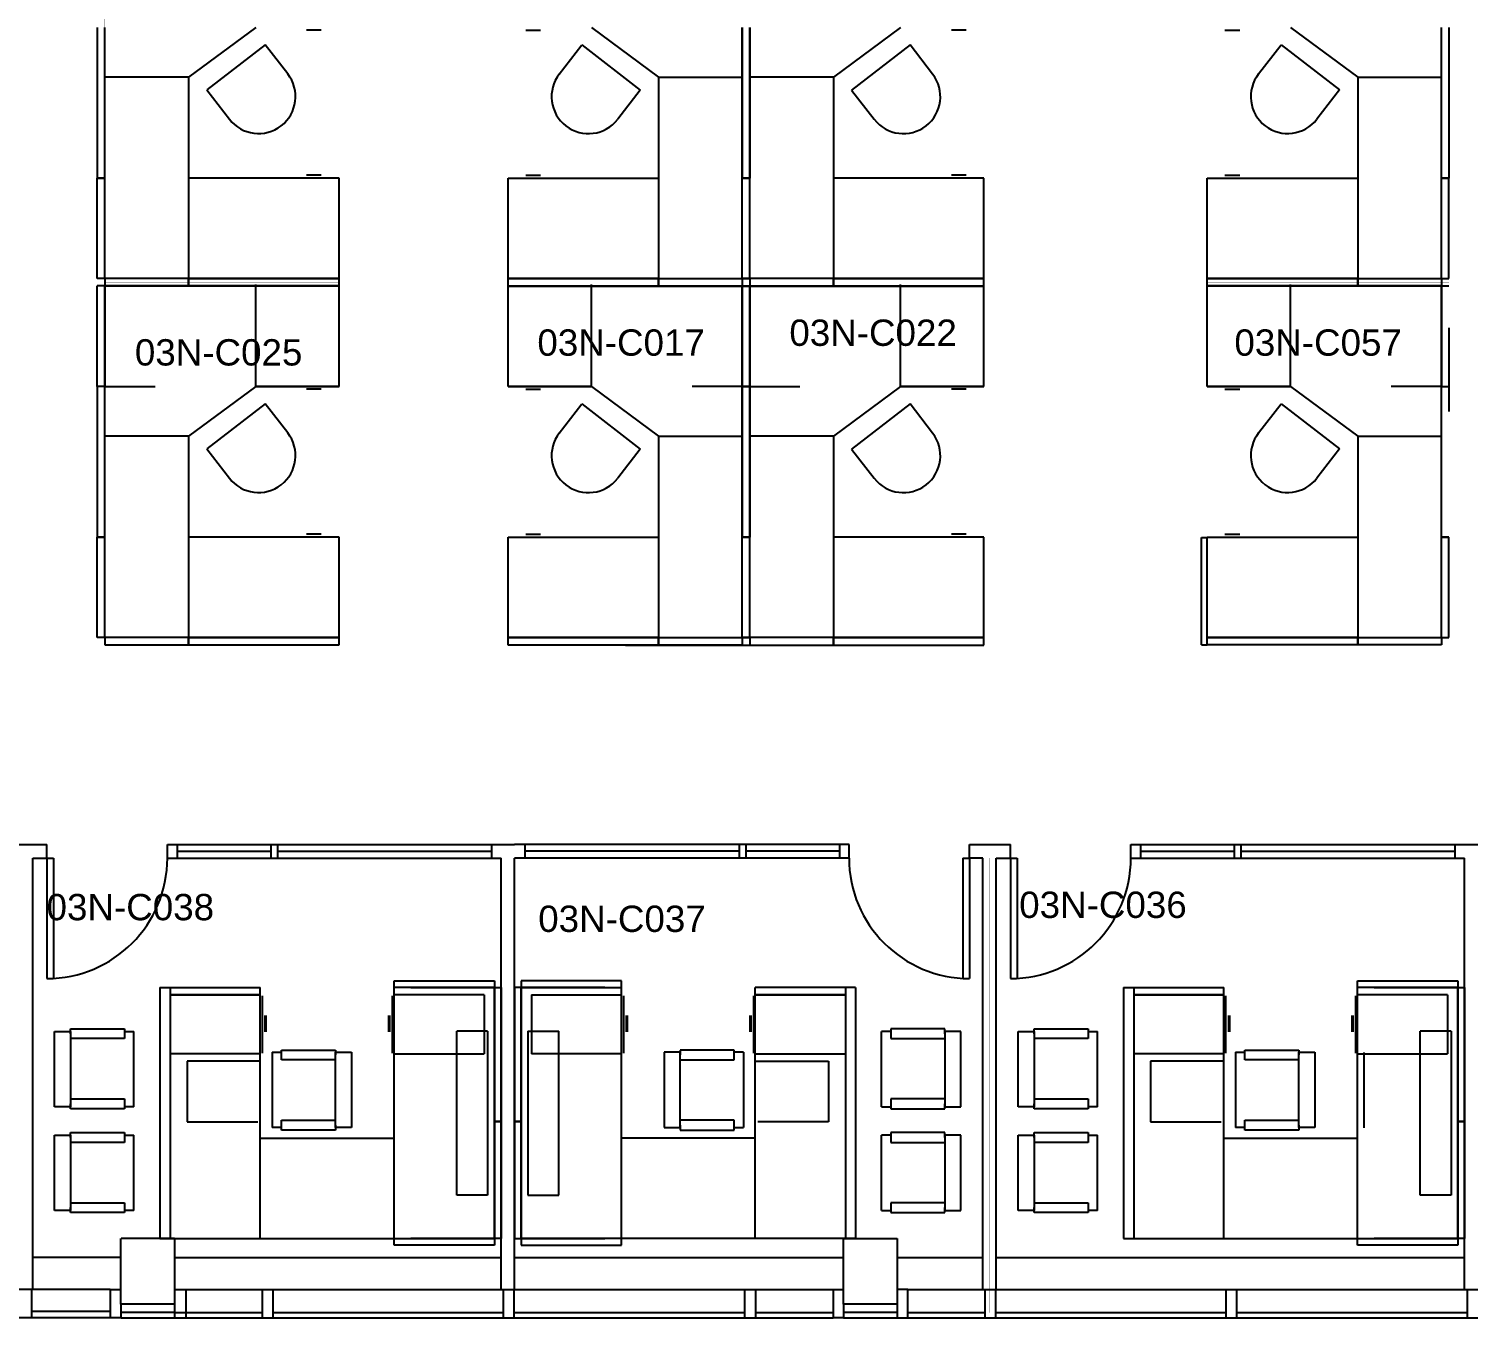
# Model space of a CAD drawing. Extents: x 0 to 6337, y 3987 to 5634.
# Drawn here: x 1423.1 to 1853.3, y 4015.9 to 4401.1 of the extents above; entities that cross this region are included whole.
import ezdxf

# ---------------------------------------------------------------- set-up
doc = ezdxf.new("R2010")
doc.units = 0
doc.header["$MEASUREMENT"] = 0
for name, color, linetype in [('01A_BASE_PLAN', 7, 'CONTINUOUS'), ('01B_PANELS', 7, 'CONTINUOUS'), ('04A_FURNITURE', 7, 'CONTINUOUS'), ('NA-FLOOR', 7, 'CONTINUOUS'), ('REGION', 7, 'CONTINUOUS'), ('REGION_NUM', 7, 'CONTINUOUS')]:
    doc.layers.add(name, color=color, linetype=linetype)
doc.styles.add('ARIAL', font='ARIAL', dxfattribs={"height": 0.2})

msp = doc.modelspace()

# ---------------------------------------------------------------- linework, layer by layer
at = {"layer": '01A_BASE_PLAN', "color": 250, "linetype": 'Continuous'}
for p, q in [((1416.23, 4157.4), (1428.48, 4157.4)), ((1416.23, 4157.4), (1428.48, 4157.4)), ((1428.48, 4153.4), (1428.48, 4157.4)), ((1428.48, 4153.4), (1428.48, 4157.4)), ((1464.48, 4157.4), (1561.36, 4157.4)), ((1464.48, 4153.4), (1464.48, 4157.4)), ((1464.48, 4157.4), (1561.36, 4157.4)), ((1464.48, 4153.4), (1464.48, 4157.4)), ((1467.36, 4157.43), (1467.36, 4153.43)), ((1467.36, 4157.43), (1467.36, 4153.43)), ((1495.36, 4157.43), (1495.36, 4153.43)), ((1495.36, 4157.43), (1495.36, 4153.43)), ((1497.36, 4157.43), (1497.36, 4153.43)), ((1497.36, 4157.43), (1497.36, 4153.43)), ((1561.36, 4157.43), (1561.36, 4153.43)), ((1561.36, 4157.43), (1561.36, 4153.43)), ((1561.36, 4157.4), (1568.23, 4157.4)), ((1561.36, 4157.4), (1568.23, 4157.4)), ((1571.36, 4157.4), (1568.23, 4157.4)), ((1571.36, 4157.4), (1568.23, 4157.4)), ((1571.36, 4157.43), (1571.36, 4153.43)), ((1571.36, 4157.43), (1571.36, 4153.43)), ((1668.23, 4157.4), (1571.36, 4157.4)), ((1668.23, 4157.4), (1571.36, 4157.4)), ((1635.36, 4157.43), (1635.36, 4153.43)), ((1635.36, 4157.43), (1635.36, 4153.43)), ((1637.36, 4157.43), (1637.36, 4153.43)), ((1637.36, 4157.43), (1637.36, 4153.43)), ((1665.36, 4157.43), (1665.36, 4153.43)), ((1665.36, 4157.43), (1665.36, 4153.43)), ((1668.23, 4153.4), (1668.23, 4157.4)), ((1668.23, 4153.4), (1668.23, 4157.4)), ((1704.23, 4153.4), (1704.23, 4157.4)), ((1704.23, 4157.4), (1716.48, 4157.4)), ((1704.23, 4153.4), (1704.23, 4157.4)), ((1704.23, 4157.4), (1716.48, 4157.4)), ((1716.48, 4153.4), (1716.48, 4157.4)), ((1716.48, 4153.4), (1716.48, 4157.4)), ((1752.48, 4157.4), (1849.36, 4157.4)), ((1752.48, 4153.4), (1752.48, 4157.4)), ((1752.48, 4157.4), (1849.36, 4157.4)), ((1752.48, 4153.4), (1752.48, 4157.4)), ((1755.36, 4157.43), (1755.36, 4153.43)), ((1755.36, 4157.43), (1755.36, 4153.43)), ((1783.36, 4157.43), (1783.36, 4153.43)), ((1783.36, 4157.43), (1783.36, 4153.43)), ((1785.36, 4157.43), (1785.36, 4153.43)), ((1785.36, 4157.43), (1785.36, 4153.43)), ((1849.36, 4157.43), (1849.36, 4153.43)), ((1849.36, 4157.43), (1849.36, 4153.43)), ((1849.36, 4157.43), (1849.36, 4153.43)), ((1849.36, 4157.4), (1856.23, 4157.4)), ((1849.36, 4157.4), (1856.23, 4157.4)), ((1424.23, 4024.47), (1424.23, 4153.4)), ((1424.23, 4153.4), (1428.48, 4153.4)), ((1424.23, 4024.47), (1424.23, 4153.4)), ((1424.23, 4153.4), (1428.48, 4153.4)), ((1428.48, 4153.4), (1428.48, 4117.4)), ((1428.48, 4153.4), (1430.48, 4153.4)), ((1430.48, 4153.4), (1430.48, 4117.4)), ((1464.48, 4153.4), (1561.36, 4153.4)), ((1464.48, 4153.4), (1561.36, 4153.4)), ((1467.36, 4155.43), (1495.36, 4155.43)), ((1467.36, 4155.43), (1495.36, 4155.43)), ((1497.36, 4155.43), (1561.36, 4155.43)), ((1497.36, 4155.43), (1561.36, 4155.43)), ((1561.36, 4153.4), (1564.23, 4153.4)), ((1561.36, 4153.4), (1564.23, 4153.4)), ((1564.23, 4024.47), (1564.23, 4153.4)), ((1564.23, 4024.47), (1564.23, 4153.4)), ((1568.23, 4024.47), (1568.23, 4153.4)), ((1571.36, 4153.4), (1568.23, 4153.4)), ((1568.23, 4024.47), (1568.23, 4153.4)), ((1571.36, 4153.4), (1568.23, 4153.4)), ((1635.36, 4155.43), (1571.36, 4155.43)), ((1635.36, 4155.43), (1571.36, 4155.43)), ((1668.23, 4153.4), (1571.36, 4153.4)), ((1668.23, 4153.4), (1571.36, 4153.4)), ((1665.36, 4155.43), (1637.36, 4155.43)), ((1665.36, 4155.43), (1637.36, 4155.43)), ((1702.23, 4153.4), (1702.23, 4117.4)), ((1702.23, 4153.4), (1704.23, 4153.4)), ((1708.23, 4153.4), (1704.23, 4153.4)), ((1708.23, 4153.4), (1704.23, 4153.4)), ((1704.23, 4153.4), (1704.23, 4117.4)), ((1708.23, 4024.47), (1708.23, 4153.4)), ((1708.23, 4024.47), (1708.23, 4153.4)), ((1712.23, 4024.47), (1712.23, 4153.4)), ((1712.23, 4153.4), (1716.48, 4153.4)), ((1712.23, 4024.47), (1712.23, 4153.4)), ((1712.23, 4153.4), (1716.48, 4153.4)), ((1716.48, 4153.4), (1716.48, 4117.4)), ((1716.48, 4153.4), (1718.48, 4153.4)), ((1718.48, 4153.4), (1718.48, 4117.4)), ((1752.48, 4153.4), (1849.36, 4153.4)), ((1752.48, 4153.4), (1849.36, 4153.4)), ((1755.36, 4155.43), (1783.36, 4155.43)), ((1755.36, 4155.43), (1783.36, 4155.43)), ((1785.36, 4155.43), (1849.36, 4155.43)), ((1785.36, 4155.43), (1849.36, 4155.43)), ((1849.36, 4153.4), (1852.23, 4153.4)), ((1849.36, 4153.4), (1852.23, 4153.4)), ((1852.23, 4024.47), (1852.23, 4153.4)), ((1852.23, 4024.47), (1852.23, 4153.4)), ((1450.56, 4020.1), (1450.56, 4039.69)), ((1450.56, 4020.1), (1450.56, 4039.69)), ((1466.59, 4039.69), (1450.63, 4039.69)), ((1466.59, 4039.69), (1466.59, 4020.1)), ((1466.65, 4039.69), (1466.65, 4015.98)), ((1666.63, 4020.1), (1666.63, 4039.69)), ((1666.63, 4039.69), (1682.59, 4039.69)), ((1674.61, 4039.69), (1682.59, 4039.69)), ((1682.59, 4039.69), (1682.59, 4020.08)), ((1450.56, 4034.08), (1424.23, 4034.08)), ((1466.52, 4034.07), (1564.23, 4034.07)), ((1568.23, 4034.07), (1666.5, 4034.07)), ((1682.59, 4034.07), (1708.23, 4034.07)), ((1712.23, 4034.07), (1852.23, 4034.07)), ((1447.39, 4024.47), (1394.56, 4024.47)), ((1423.87, 4024.38), (1423.87, 4016.05)), ((1447.39, 4024.47), (1450.52, 4024.47)), ((1447.39, 4024.47), (1450.52, 4024.47)), ((1447.41, 4024.38), (1447.41, 4016.05)), ((1447.41, 4024.38), (1447.41, 4016.05)), ((1466.65, 4024.47), (1663.08, 4024.47)), ((1470.01, 4024.38), (1470.01, 4015.98)), ((1492.96, 4015.92), (1492.96, 4024.38)), ((1496.05, 4024.38), (1496.05, 4015.92)), ((1564.96, 4015.92), (1564.96, 4024.38)), ((1568.06, 4024.38), (1568.06, 4015.92)), ((1637.07, 4016.03), (1637.07, 4024.52)), ((1637.07, 4024.52), (1640.3, 4024.52)), ((1640.3, 4024.52), (1640.3, 4016.03)), ((1663.08, 4024.47), (1663.52, 4024.47)), ((1663.46, 4024.47), (1666.59, 4024.47)), ((1663.49, 4024.38), (1663.49, 4016.05)), ((1685.82, 4024.47), (1682.69, 4024.47)), ((1685.82, 4024.47), (1882.63, 4024.47)), ((1685.82, 4015.98), (1685.82, 4024.47)), ((1708.96, 4015.92), (1708.96, 4024.38)), ((1712.05, 4024.38), (1712.05, 4015.92)), ((1780.96, 4015.92), (1780.96, 4024.38)), ((1784.06, 4024.38), (1784.06, 4015.92)), ((1853.07, 4016.03), (1853.07, 4024.52)), ((1450.56, 4020.1), (1450.56, 4015.98)), ((1450.56, 4020.1), (1450.56, 4015.98)), ((1466.59, 4020.1), (1450.63, 4020.1)), ((1682.59, 4020.1), (1666.63, 4020.1)), ((1666.63, 4020.1), (1666.63, 4015.98)), ((1682.59, 4020.08), (1682.59, 4015.98)), ((1447.39, 4015.98), (1394.74, 4015.98)), ((1447.41, 4017.96), (1423.87, 4017.96)), ((1450.56, 4015.98), (1447.39, 4015.98)), ((1450.56, 4015.98), (1447.39, 4015.98)), ((1450.63, 4017.76), (1466.69, 4017.76)), ((1450.63, 4015.98), (1470.01, 4015.98)), ((1466.65, 4017.58), (1492.96, 4017.58)), ((1469.74, 4015.98), (1663.08, 4015.98)), ((1496.06, 4017.58), (1564.94, 4017.58)), ((1568.27, 4017.58), (1636.39, 4017.58)), ((1636.39, 4017.58), (1637.08, 4017.58)), ((1640.3, 4017.58), (1662.83, 4017.58)), ((1662.83, 4017.58), (1663.52, 4017.58)), ((1663.08, 4015.98), (1663.52, 4015.98)), ((1666.63, 4015.98), (1663.46, 4015.98)), ((1666.63, 4017.76), (1682.59, 4017.76)), ((1666.63, 4015.98), (1682.69, 4015.98)), ((1682.59, 4015.98), (1685.82, 4015.98)), ((1685.82, 4017.58), (1708.75, 4017.58)), ((1685.82, 4015.98), (1879.49, 4015.98)), ((1712.06, 4017.58), (1780.96, 4017.58)), ((1784.27, 4017.58), (1852.39, 4017.58)), ((1852.39, 4017.58), (1853.08, 4017.58))]:
    msp.add_line(p, q, dxfattribs=at)
for centre, start, end in [((1428.48, 4153.4), 270, 0), ((1704.23, 4153.4), 180, 270), ((1716.48, 4153.4), 270, 0)]:
    msp.add_arc(centre, 36, start, end, dxfattribs=at)
at = {"layer": '01B_PANELS', "color": 5, "linetype": 'Continuous'}
for p, q in [((1443.54, 4401.55), (1443.54, 4356.55)), ((1445.79, 4326.55), (1445.79, 4401.55)), ((1445.79, 4356.55), (1445.79, 4401.55)), ((1636.3, 4326.53), (1636.3, 4401.53)), ((1636.3, 4356.53), (1636.3, 4401.53)), ((1636.3, 4401.53), (1636.3, 4356.53)), ((1638.55, 4326.53), (1638.55, 4401.53)), ((1638.55, 4401.53), (1638.55, 4356.53)), ((1638.55, 4356.53), (1638.55, 4401.53)), ((1845.31, 4326.55), (1845.31, 4401.55)), ((1845.31, 4356.55), (1845.31, 4401.55)), ((1847.56, 4401.55), (1847.56, 4356.55)), ((1443.54, 4326.55), (1443.54, 4356.55)), ((1445.79, 4356.55), (1443.54, 4356.55)), ((1443.54, 4356.55), (1445.79, 4356.55)), ((1445.79, 4326.55), (1445.79, 4356.55)), ((1636.3, 4326.53), (1636.3, 4356.53)), ((1638.55, 4356.53), (1636.3, 4356.53)), ((1636.3, 4326.53), (1636.3, 4356.53)), ((1636.3, 4356.53), (1638.55, 4356.53)), ((1638.55, 4356.53), (1636.3, 4356.53)), ((1636.3, 4356.53), (1638.55, 4356.53)), ((1638.55, 4326.53), (1638.55, 4356.53)), ((1638.55, 4326.53), (1638.55, 4356.53)), ((1845.31, 4326.55), (1845.31, 4356.55)), ((1845.31, 4356.55), (1847.56, 4356.55)), ((1847.56, 4356.55), (1845.31, 4356.55)), ((1847.56, 4326.55), (1847.56, 4356.55)), ((1445.79, 4326.55), (1443.54, 4326.55)), ((1443.54, 4294.3), (1443.54, 4324.3)), ((1445.79, 4324.3), (1443.54, 4324.3)), ((1470.79, 4326.55), (1445.79, 4326.55)), ((1445.79, 4326.55), (1445.79, 4324.3)), ((1470.79, 4326.55), (1445.79, 4326.55)), ((1445.79, 4326.55), (1445.79, 4324.3)), ((1470.79, 4326.55), (1445.79, 4326.55)), ((1445.79, 4294.3), (1445.79, 4324.3)), ((1515.79, 4324.3), (1445.79, 4324.3)), ((1445.79, 4324.3), (1445.79, 4294.3)), ((1445.79, 4324.3), (1470.79, 4324.3)), ((1445.79, 4324.3), (1470.79, 4324.3)), ((1470.79, 4326.55), (1515.79, 4326.55)), ((1470.79, 4324.3), (1470.79, 4326.55)), ((1470.79, 4326.55), (1470.79, 4324.3)), ((1515.79, 4326.55), (1470.79, 4326.55)), ((1470.79, 4324.3), (1470.79, 4326.55)), ((1470.79, 4326.55), (1470.79, 4324.3)), ((1515.79, 4326.55), (1470.79, 4326.55)), ((1470.79, 4324.3), (1515.79, 4324.3)), ((1470.79, 4324.3), (1515.79, 4324.3)), ((1515.79, 4324.3), (1515.79, 4326.55)), ((1515.79, 4324.3), (1515.79, 4326.55)), ((1611.3, 4326.53), (1566.3, 4326.53)), ((1566.3, 4324.28), (1566.3, 4326.53)), ((1566.3, 4326.53), (1611.3, 4326.53)), ((1566.3, 4324.28), (1566.3, 4326.53)), ((1566.3, 4326.53), (1611.3, 4326.53)), ((1566.3, 4324.28), (1636.3, 4324.28)), ((1611.3, 4324.28), (1566.3, 4324.28)), ((1611.3, 4324.28), (1566.3, 4324.28)), ((1611.3, 4326.53), (1636.3, 4326.53)), ((1611.3, 4324.28), (1611.3, 4326.53)), ((1611.3, 4326.53), (1636.3, 4326.53)), ((1611.3, 4326.53), (1611.3, 4324.28)), ((1611.3, 4324.28), (1611.3, 4326.53)), ((1611.3, 4326.53), (1636.3, 4326.53)), ((1611.3, 4326.53), (1611.3, 4324.28)), ((1636.3, 4324.28), (1611.3, 4324.28)), ((1636.3, 4324.28), (1611.3, 4324.28)), ((1638.55, 4326.53), (1636.3, 4326.53)), ((1636.3, 4326.53), (1638.55, 4326.53)), ((1636.3, 4326.53), (1636.3, 4324.28)), ((1636.3, 4326.53), (1636.3, 4324.28)), ((1636.3, 4294.28), (1636.3, 4324.28)), ((1638.55, 4324.28), (1636.3, 4324.28)), ((1636.3, 4294.28), (1636.3, 4324.28)), ((1636.3, 4324.28), (1638.55, 4324.28)), ((1636.3, 4324.28), (1636.3, 4294.28)), ((1663.55, 4326.53), (1638.55, 4326.53)), ((1638.55, 4326.53), (1638.55, 4324.28)), ((1663.55, 4326.53), (1638.55, 4326.53)), ((1638.55, 4326.53), (1638.55, 4324.28)), ((1663.55, 4326.53), (1638.55, 4326.53)), ((1638.55, 4294.28), (1638.55, 4324.28)), ((1708.55, 4324.28), (1638.55, 4324.28)), ((1638.55, 4324.28), (1638.55, 4294.28)), ((1638.55, 4294.28), (1638.55, 4324.28)), ((1638.55, 4324.28), (1663.55, 4324.28)), ((1638.55, 4324.28), (1663.55, 4324.28)), ((1663.55, 4326.53), (1708.55, 4326.53)), ((1663.55, 4324.28), (1663.55, 4326.53)), ((1663.55, 4326.53), (1663.55, 4324.28)), ((1708.55, 4326.53), (1663.55, 4326.53)), ((1663.55, 4324.28), (1663.55, 4326.53)), ((1663.55, 4326.53), (1663.55, 4324.28)), ((1708.55, 4326.53), (1663.55, 4326.53)), ((1663.55, 4324.28), (1708.55, 4324.28)), ((1663.55, 4324.28), (1708.55, 4324.28)), ((1708.55, 4324.28), (1708.55, 4326.53)), ((1708.55, 4324.28), (1708.55, 4326.53)), ((1820.31, 4326.55), (1775.31, 4326.55)), ((1775.31, 4324.3), (1775.31, 4326.55)), ((1775.31, 4326.55), (1820.31, 4326.55)), ((1775.31, 4324.3), (1775.31, 4326.55)), ((1775.31, 4326.55), (1820.31, 4326.55)), ((1775.31, 4324.3), (1845.31, 4324.3)), ((1820.31, 4324.3), (1775.31, 4324.3)), ((1820.31, 4324.3), (1775.31, 4324.3)), ((1820.31, 4326.55), (1845.31, 4326.55)), ((1820.31, 4324.3), (1820.31, 4326.55)), ((1820.31, 4326.55), (1845.31, 4326.55)), ((1820.31, 4326.55), (1820.31, 4324.3)), ((1820.31, 4324.3), (1820.31, 4326.55)), ((1820.31, 4326.55), (1845.31, 4326.55)), ((1820.31, 4326.55), (1820.31, 4324.3)), ((1845.31, 4324.3), (1820.31, 4324.3)), ((1845.31, 4324.3), (1820.31, 4324.3)), ((1845.31, 4326.55), (1847.56, 4326.55)), ((1845.31, 4326.55), (1845.31, 4324.3)), ((1845.31, 4326.55), (1845.31, 4324.3)), ((1845.31, 4294.3), (1845.31, 4324.3)), ((1845.31, 4324.3), (1847.56, 4324.3)), ((1845.31, 4324.3), (1845.31, 4294.3)), ((1847.56, 4311.83), (1847.56, 4286.83)), ((1445.79, 4294.3), (1443.54, 4294.3)), ((1445.79, 4294.3), (1443.54, 4294.3)), ((1443.54, 4294.3), (1443.54, 4249.3)), ((1445.79, 4219.3), (1445.79, 4294.3)), ((1445.79, 4249.3), (1445.79, 4294.3)), ((1638.55, 4294.28), (1636.3, 4294.28)), ((1636.3, 4294.28), (1638.55, 4294.28)), ((1636.3, 4219.28), (1636.3, 4294.28)), ((1636.3, 4249.28), (1636.3, 4294.28)), ((1636.3, 4294.28), (1638.55, 4294.28)), ((1638.55, 4294.28), (1636.3, 4294.28)), ((1636.3, 4294.28), (1636.3, 4249.28)), ((1638.55, 4219.28), (1638.55, 4294.28)), ((1638.55, 4294.28), (1638.55, 4249.28)), ((1638.55, 4249.28), (1638.55, 4294.28)), ((1845.31, 4294.3), (1847.56, 4294.3)), ((1845.31, 4219.3), (1845.31, 4294.3)), ((1845.31, 4249.3), (1845.31, 4294.3)), ((1845.31, 4294.3), (1847.56, 4294.3)), ((1443.54, 4219.3), (1443.54, 4249.3)), ((1445.79, 4249.3), (1443.54, 4249.3)), ((1443.54, 4249.3), (1445.79, 4249.3)), ((1445.79, 4219.3), (1445.79, 4249.3)), ((1636.3, 4219.28), (1636.3, 4249.28)), ((1638.55, 4249.28), (1636.3, 4249.28)), ((1636.3, 4219.28), (1636.3, 4249.28)), ((1636.3, 4249.28), (1638.55, 4249.28)), ((1638.55, 4249.28), (1636.3, 4249.28)), ((1636.3, 4249.28), (1638.55, 4249.28)), ((1638.55, 4219.28), (1638.55, 4249.28)), ((1638.55, 4219.28), (1638.55, 4249.28)), ((1845.31, 4219.3), (1845.31, 4249.3)), ((1845.31, 4249.3), (1847.56, 4249.3)), ((1847.56, 4249.3), (1845.31, 4249.3)), ((1847.56, 4219.3), (1847.56, 4249.3)), ((1445.79, 4219.3), (1443.54, 4219.3)), ((1470.79, 4219.3), (1445.79, 4219.3)), ((1445.79, 4219.3), (1445.79, 4217.05)), ((1470.79, 4219.3), (1445.79, 4219.3)), ((1445.79, 4217.05), (1470.79, 4217.05)), ((1470.79, 4219.3), (1515.79, 4219.3)), ((1470.79, 4217.05), (1470.79, 4219.3)), ((1470.79, 4219.3), (1470.79, 4217.05)), ((1515.79, 4219.3), (1470.79, 4219.3)), ((1470.79, 4217.05), (1515.79, 4217.05)), ((1515.79, 4217.05), (1515.79, 4219.3)), ((1611.3, 4219.28), (1566.3, 4219.28)), ((1566.3, 4217.03), (1566.3, 4219.28)), ((1566.3, 4219.28), (1611.3, 4219.28)), ((1611.3, 4217.03), (1566.3, 4217.03)), ((1601.43, 4217.03), (1637.43, 4217.03)), ((1611.3, 4219.28), (1636.3, 4219.28)), ((1611.3, 4217.03), (1611.3, 4219.28)), ((1611.3, 4219.28), (1636.3, 4219.28)), ((1611.3, 4219.28), (1611.3, 4217.03)), ((1636.3, 4217.03), (1611.3, 4217.03)), ((1638.55, 4219.28), (1636.3, 4219.28)), ((1636.3, 4219.28), (1638.55, 4219.28)), ((1636.3, 4219.28), (1636.3, 4217.03)), ((1637.43, 4217.03), (1673.43, 4217.03)), ((1663.55, 4219.28), (1638.55, 4219.28)), ((1638.55, 4219.28), (1638.55, 4217.03)), ((1663.55, 4219.28), (1638.55, 4219.28)), ((1638.55, 4217.03), (1663.55, 4217.03)), ((1663.55, 4219.28), (1708.55, 4219.28)), ((1663.55, 4217.03), (1663.55, 4219.28)), ((1663.55, 4219.28), (1663.55, 4217.03)), ((1708.55, 4219.28), (1663.55, 4219.28)), ((1663.55, 4217.03), (1708.55, 4217.03)), ((1708.55, 4217.03), (1708.55, 4219.28)), ((1773.56, 4217.05), (1775.31, 4217.05)), ((1820.31, 4219.3), (1775.31, 4219.3)), ((1775.31, 4217.05), (1775.31, 4219.3)), ((1775.31, 4219.3), (1820.31, 4219.3)), ((1820.31, 4217.05), (1775.31, 4217.05)), ((1820.31, 4219.3), (1845.31, 4219.3)), ((1820.31, 4217.05), (1820.31, 4219.3)), ((1820.31, 4219.3), (1845.31, 4219.3)), ((1820.31, 4219.3), (1820.31, 4217.05)), ((1845.31, 4217.05), (1820.31, 4217.05)), ((1845.31, 4219.3), (1847.56, 4219.3)), ((1845.31, 4219.3), (1845.31, 4217.05))]:
    msp.add_line(p, q, dxfattribs=at)
at = {"layer": '04A_FURNITURE', "color": 1, "linetype": 'Continuous'}
for p, q in [((1490.88, 4401.55), (1470.79, 4386.65)), ((1510.49, 4400.71), (1506.1, 4400.71)), ((1571.6, 4400.7), (1576, 4400.7)), ((1591.22, 4401.53), (1611.3, 4386.63)), ((1683.64, 4401.53), (1663.55, 4386.63)), ((1703.25, 4400.7), (1698.86, 4400.7)), ((1780.61, 4400.71), (1785.01, 4400.71)), ((1800.23, 4401.55), (1820.31, 4386.65)), ((1493.72, 4396.37), (1476.25, 4382.86)), ((1500.47, 4387.64), (1493.72, 4396.37)), ((1581.62, 4387.62), (1588.38, 4396.35)), ((1588.38, 4396.35), (1605.84, 4382.84)), ((1686.48, 4396.35), (1669.01, 4382.84)), ((1693.23, 4387.62), (1686.48, 4396.35)), ((1790.64, 4387.64), (1797.39, 4396.37)), ((1797.39, 4396.37), (1814.86, 4382.86)), ((1470.79, 4386.65), (1445.98, 4386.65)), ((1470.79, 4386.65), (1470.79, 4326.55)), ((1611.3, 4386.63), (1636.12, 4386.63)), ((1611.3, 4386.63), (1611.3, 4326.53)), ((1663.55, 4386.63), (1638.74, 4386.63)), ((1663.55, 4386.63), (1663.55, 4326.53)), ((1820.31, 4386.65), (1845.13, 4386.65)), ((1820.31, 4386.65), (1820.31, 4326.55)), ((1476.25, 4382.86), (1483.01, 4374.13)), ((1605.84, 4382.84), (1599.09, 4374.11)), ((1669.01, 4382.84), (1675.76, 4374.11)), ((1814.86, 4382.86), (1808.1, 4374.13)), ((1515.79, 4356.55), (1470.79, 4356.55)), ((1470.79, 4356.55), (1470.79, 4326.55)), ((1510.49, 4357.39), (1506.1, 4357.39)), ((1515.79, 4326.55), (1515.79, 4356.55)), ((1566.3, 4326.53), (1566.3, 4356.53)), ((1566.3, 4356.53), (1611.3, 4356.53)), ((1571.6, 4357.37), (1576, 4357.37)), ((1611.3, 4356.53), (1611.3, 4326.53)), ((1708.55, 4356.53), (1663.55, 4356.53)), ((1663.55, 4356.53), (1663.55, 4326.53)), ((1703.25, 4357.37), (1698.86, 4357.37)), ((1708.55, 4326.53), (1708.55, 4356.53)), ((1775.31, 4326.55), (1775.31, 4356.55)), ((1775.31, 4356.55), (1820.31, 4356.55)), ((1780.61, 4357.39), (1785.01, 4357.39)), ((1820.31, 4356.55), (1820.31, 4326.55)), ((1490.88, 4294.3), (1490.88, 4324.75)), ((1515.79, 4294.3), (1515.79, 4324.3)), ((1566.3, 4294.28), (1566.3, 4324.28)), ((1591.22, 4294.28), (1591.22, 4324.74)), ((1683.64, 4294.28), (1683.64, 4324.74)), ((1708.55, 4294.28), (1708.55, 4324.28)), ((1775.31, 4294.3), (1775.31, 4324.3)), ((1800.23, 4294.3), (1800.23, 4324.75)), ((1445.79, 4294.3), (1460.79, 4294.3)), ((1445.79, 4294.3), (1460.79, 4294.3)), ((1490.88, 4294.3), (1470.79, 4279.4)), ((1515.79, 4294.3), (1490.79, 4294.3)), ((1490.88, 4294.3), (1515.79, 4294.3)), ((1566.3, 4294.28), (1591.3, 4294.28)), ((1591.22, 4294.28), (1566.3, 4294.28)), ((1591.22, 4294.28), (1611.3, 4279.38)), ((1636.3, 4294.28), (1621.3, 4294.28)), ((1636.3, 4294.28), (1621.3, 4294.28)), ((1638.55, 4294.28), (1653.55, 4294.28)), ((1638.55, 4294.28), (1653.55, 4294.28)), ((1683.64, 4294.28), (1663.55, 4279.38)), ((1708.55, 4294.28), (1683.55, 4294.28)), ((1683.64, 4294.28), (1708.55, 4294.28)), ((1775.31, 4294.3), (1800.31, 4294.3)), ((1800.23, 4294.3), (1775.31, 4294.3)), ((1800.23, 4294.3), (1820.31, 4279.4)), ((1845.31, 4294.3), (1830.31, 4294.3)), ((1845.31, 4294.3), (1830.31, 4294.3)), ((1510.49, 4293.46), (1506.1, 4293.46)), ((1571.6, 4293.45), (1576, 4293.45)), ((1703.25, 4293.45), (1698.86, 4293.45)), ((1780.61, 4293.46), (1785.01, 4293.46)), ((1493.72, 4289.12), (1476.25, 4275.61)), ((1500.47, 4280.39), (1493.72, 4289.12)), ((1581.62, 4280.37), (1588.38, 4289.1)), ((1588.38, 4289.1), (1605.84, 4275.59)), ((1686.48, 4289.1), (1669.01, 4275.59)), ((1693.23, 4280.37), (1686.48, 4289.1)), ((1790.64, 4280.39), (1797.39, 4289.12)), ((1797.39, 4289.12), (1814.86, 4275.61)), ((1470.79, 4279.4), (1445.98, 4279.4)), ((1470.79, 4279.4), (1470.79, 4219.3)), ((1611.3, 4279.38), (1636.12, 4279.38)), ((1611.3, 4279.38), (1611.3, 4219.28)), ((1663.55, 4279.38), (1638.74, 4279.38)), ((1663.55, 4279.38), (1663.55, 4219.28)), ((1820.31, 4279.4), (1845.13, 4279.4)), ((1820.31, 4279.4), (1820.31, 4219.3)), ((1476.25, 4275.61), (1483.01, 4266.88)), ((1605.84, 4275.59), (1599.09, 4266.86)), ((1669.01, 4275.59), (1675.76, 4266.86)), ((1814.86, 4275.61), (1808.1, 4266.88)), ((1515.79, 4249.3), (1470.79, 4249.3)), ((1470.79, 4249.3), (1470.79, 4219.3)), ((1510.49, 4250.14), (1506.1, 4250.14)), ((1515.79, 4219.3), (1515.79, 4249.3)), ((1566.3, 4219.28), (1566.3, 4249.28)), ((1566.3, 4249.28), (1611.3, 4249.28)), ((1571.6, 4250.12), (1576, 4250.12)), ((1611.3, 4249.28), (1611.3, 4219.28)), ((1708.55, 4249.28), (1663.55, 4249.28)), ((1663.55, 4249.28), (1663.55, 4219.28)), ((1703.25, 4250.12), (1698.86, 4250.12)), ((1708.55, 4219.28), (1708.55, 4249.28)), ((1773.56, 4217.05), (1773.56, 4249.17)), ((1773.56, 4249.17), (1775.19, 4249.17)), ((1775.31, 4219.3), (1775.31, 4249.3)), ((1775.31, 4249.3), (1820.31, 4249.3)), ((1780.61, 4250.14), (1785.01, 4250.14)), ((1820.31, 4249.3), (1820.31, 4219.3)), ((1462.25, 4114.69), (1462.25, 4039.69)), ((1462.25, 4114.69), (1492.23, 4114.69)), ((1465.33, 4114.69), (1465.33, 4039.84)), ((1492.23, 4039.69), (1492.23, 4114.69)), ((1532.23, 4114.69), (1532.23, 4116.69)), ((1532.23, 4116.69), (1562.23, 4116.69)), ((1562.23, 4114.69), (1532.23, 4114.69)), ((1532.23, 4039.69), (1532.23, 4114.69)), ((1537.23, 4114.69), (1562.23, 4114.69)), ((1562.23, 4116.69), (1562.23, 4114.69)), ((1562.23, 4114.69), (1562.23, 4039.69)), ((1562.23, 4109.69), (1562.23, 4114.69)), ((1562.23, 4114.69), (1564.23, 4114.69)), ((1564.23, 4114.69), (1564.23, 4109.69)), ((1568.23, 4114.69), (1568.23, 4109.69)), ((1570.23, 4114.69), (1568.23, 4114.69)), ((1570.23, 4116.69), (1570.23, 4114.69)), ((1600.23, 4116.69), (1570.23, 4116.69)), ((1570.23, 4114.69), (1570.23, 4039.69)), ((1595.23, 4114.69), (1570.23, 4114.69)), ((1570.23, 4114.69), (1600.23, 4114.69)), ((1570.23, 4109.69), (1570.23, 4114.69)), ((1600.23, 4114.69), (1600.23, 4116.69)), ((1600.23, 4039.69), (1600.23, 4114.69)), ((1640.23, 4039.69), (1640.23, 4114.69)), ((1670.22, 4114.69), (1640.23, 4114.69)), ((1667.14, 4114.69), (1667.14, 4039.84)), ((1670.22, 4114.69), (1670.22, 4039.69)), ((1750.25, 4114.69), (1750.25, 4039.69)), ((1750.25, 4114.69), (1780.23, 4114.69)), ((1753.33, 4114.69), (1753.33, 4039.84)), ((1780.23, 4039.69), (1780.23, 4114.69)), ((1820.23, 4114.69), (1820.23, 4116.69)), ((1820.23, 4116.69), (1850.23, 4116.69)), ((1850.23, 4114.69), (1820.23, 4114.69)), ((1820.23, 4039.69), (1820.23, 4114.69)), ((1825.23, 4114.69), (1850.23, 4114.69)), ((1850.23, 4116.69), (1850.23, 4114.69)), ((1850.23, 4114.69), (1850.23, 4039.69)), ((1850.23, 4109.69), (1850.23, 4114.69)), ((1850.23, 4114.69), (1852.23, 4114.69)), ((1852.23, 4114.69), (1852.23, 4109.69)), ((1465.33, 4112.56), (1492.23, 4112.56)), ((1492.23, 4112.56), (1465.57, 4112.56)), ((1492.8, 4112.25), (1492.8, 4095.13)), ((1531.67, 4112.25), (1531.67, 4095.13)), ((1559.14, 4112.56), (1532.23, 4112.56)), ((1559.14, 4112.56), (1559.14, 4094.93)), ((1562.23, 4074.69), (1562.23, 4109.69)), ((1564.23, 4109.69), (1564.23, 4074.69)), ((1568.23, 4109.69), (1568.23, 4074.69)), ((1570.23, 4074.69), (1570.23, 4109.69)), ((1573.33, 4112.56), (1600.23, 4112.56)), ((1573.33, 4112.56), (1573.33, 4094.93)), ((1600.8, 4112.25), (1600.8, 4095.13)), ((1639.67, 4112.25), (1639.67, 4095.13)), ((1640.23, 4112.56), (1666.89, 4112.56)), ((1667.14, 4112.56), (1640.23, 4112.56)), ((1753.33, 4112.56), (1780.23, 4112.56)), ((1780.23, 4112.56), (1753.57, 4112.56)), ((1780.8, 4112.25), (1780.8, 4095.13)), ((1819.67, 4112.25), (1819.67, 4095.13)), ((1847.14, 4112.56), (1820.23, 4112.56)), ((1847.14, 4112.56), (1847.14, 4094.93)), ((1850.23, 4074.69), (1850.23, 4109.69)), ((1852.23, 4109.69), (1852.23, 4074.69)), ((1493.62, 4106.32), (1493.62, 4101.42)), ((1493.93, 4106.32), (1493.93, 4101.42)), ((1530.54, 4106.32), (1530.54, 4101.42)), ((1530.85, 4106.32), (1530.85, 4101.42)), ((1601.62, 4106.32), (1601.62, 4101.42)), ((1601.93, 4106.32), (1601.93, 4101.42)), ((1638.54, 4106.32), (1638.54, 4101.42)), ((1638.85, 4106.32), (1638.85, 4101.42)), ((1781.62, 4106.32), (1781.62, 4101.42)), ((1781.93, 4106.32), (1781.93, 4101.42)), ((1818.54, 4106.32), (1818.54, 4101.42)), ((1818.85, 4106.32), (1818.85, 4101.42)), ((1430.77, 4101.61), (1435.54, 4101.61)), ((1430.77, 4079.09), (1430.77, 4101.61)), ((1435.54, 4102.4), (1451.69, 4102.4)), ((1435.54, 4100.92), (1435.54, 4102.4)), ((1435.54, 4101.61), (1435.54, 4079.09)), ((1451.69, 4102.4), (1451.69, 4099.43)), ((1451.69, 4101.61), (1454.48, 4101.61)), ((1454.48, 4079.09), (1454.48, 4101.61)), ((1550.96, 4052.69), (1550.96, 4101.69)), ((1560.21, 4101.69), (1550.96, 4101.69)), ((1560.21, 4101.69), (1560.21, 4052.69)), ((1572.26, 4101.69), (1572.26, 4052.69)), ((1572.26, 4101.69), (1581.51, 4101.69)), ((1581.51, 4052.69), (1581.51, 4101.69)), ((1677.98, 4079.09), (1677.98, 4101.61)), ((1680.77, 4101.61), (1677.98, 4101.61)), ((1696.92, 4102.4), (1680.77, 4102.4)), ((1680.77, 4102.4), (1680.77, 4099.43)), ((1696.92, 4100.92), (1696.92, 4102.4)), ((1701.7, 4101.61), (1696.92, 4101.61)), ((1696.92, 4101.61), (1696.92, 4079.09)), ((1701.7, 4079.09), (1701.7, 4101.61)), ((1718.77, 4101.61), (1723.54, 4101.61)), ((1718.77, 4079.09), (1718.77, 4101.61)), ((1723.54, 4102.4), (1739.69, 4102.4)), ((1723.54, 4100.92), (1723.54, 4102.4)), ((1723.54, 4101.61), (1723.54, 4079.09)), ((1739.69, 4102.4), (1739.69, 4099.43)), ((1739.69, 4101.61), (1742.48, 4101.61)), ((1742.48, 4079.09), (1742.48, 4101.61)), ((1838.96, 4052.69), (1838.96, 4101.69)), ((1848.21, 4101.69), (1838.96, 4101.69)), ((1848.21, 4101.69), (1848.21, 4052.69)), ((1451.69, 4099.43), (1435.54, 4099.43)), ((1680.77, 4099.43), (1696.92, 4099.43)), ((1739.69, 4099.43), (1723.54, 4099.43)), ((1492.23, 4094.93), (1465.57, 4094.93)), ((1491.99, 4092.72), (1470.36, 4092.72)), ((1470.36, 4092.72), (1470.36, 4074.58)), ((1495.8, 4095.43), (1495.8, 4072.91)), ((1495.8, 4095.43), (1498.59, 4095.43)), ((1498.59, 4093.11), (1498.59, 4096.03)), ((1498.59, 4096.03), (1514.74, 4096.03)), ((1514.74, 4093.11), (1498.59, 4093.11)), ((1514.74, 4096.03), (1514.74, 4094.55)), ((1514.74, 4095.43), (1519.51, 4095.43)), ((1514.74, 4072.91), (1514.74, 4095.43)), ((1519.51, 4095.43), (1519.51, 4072.91)), ((1532.23, 4094.93), (1559.14, 4094.93)), ((1600.23, 4094.93), (1573.33, 4094.93)), ((1617.73, 4095.43), (1612.95, 4095.43)), ((1612.95, 4095.43), (1612.95, 4072.91)), ((1617.73, 4096.03), (1617.73, 4094.55)), ((1633.88, 4096.03), (1617.73, 4096.03)), ((1617.73, 4072.91), (1617.73, 4095.43)), ((1617.73, 4093.11), (1633.88, 4093.11)), ((1633.88, 4093.11), (1633.88, 4096.03)), ((1636.66, 4095.43), (1633.88, 4095.43)), ((1636.66, 4095.43), (1636.66, 4072.91)), ((1640.23, 4094.93), (1666.89, 4094.93)), ((1640.48, 4092.72), (1662.11, 4092.72)), ((1662.11, 4092.72), (1662.11, 4074.58)), ((1780.23, 4094.93), (1753.57, 4094.93)), ((1779.99, 4092.72), (1758.36, 4092.72)), ((1758.36, 4092.72), (1758.36, 4074.58)), ((1783.8, 4095.43), (1783.8, 4072.91)), ((1783.8, 4095.43), (1786.59, 4095.43)), ((1786.59, 4093.11), (1786.59, 4096.03)), ((1786.59, 4096.03), (1802.74, 4096.03)), ((1802.74, 4093.11), (1786.59, 4093.11)), ((1802.74, 4096.03), (1802.74, 4094.55)), ((1802.74, 4095.43), (1807.51, 4095.43)), ((1802.74, 4072.91), (1802.74, 4095.43)), ((1807.51, 4095.43), (1807.51, 4072.91)), ((1820.23, 4094.93), (1847.14, 4094.93)), ((1822.1, 4095.28), (1822.1, 4072.76)), ((1435.54, 4079.09), (1430.77, 4079.09)), ((1435.54, 4081.41), (1451.69, 4081.41)), ((1435.54, 4078.49), (1435.54, 4079.97)), ((1451.69, 4081.41), (1451.69, 4078.49)), ((1454.48, 4079.09), (1451.69, 4079.09)), ((1677.98, 4079.09), (1680.77, 4079.09)), ((1696.92, 4081.41), (1680.77, 4081.41)), ((1680.77, 4081.41), (1680.77, 4078.49)), ((1696.92, 4078.49), (1696.92, 4079.97)), ((1696.92, 4079.09), (1701.7, 4079.09)), ((1723.54, 4079.09), (1718.77, 4079.09)), ((1723.54, 4081.41), (1739.69, 4081.41)), ((1723.54, 4078.49), (1723.54, 4079.97)), ((1739.69, 4081.41), (1739.69, 4078.49)), ((1742.48, 4079.09), (1739.69, 4079.09)), ((1451.69, 4078.49), (1435.54, 4078.49)), ((1498.59, 4075.09), (1514.74, 4075.09)), ((1498.59, 4072.12), (1498.59, 4075.09)), ((1562.23, 4039.69), (1562.23, 4074.69)), ((1562.23, 4074.69), (1564.23, 4074.69)), ((1564.23, 4074.69), (1562.23, 4074.69)), ((1564.23, 4074.69), (1564.23, 4039.69)), ((1568.23, 4074.69), (1568.23, 4039.69)), ((1570.23, 4074.69), (1568.23, 4074.69)), ((1568.23, 4074.69), (1570.23, 4074.69)), ((1570.23, 4039.69), (1570.23, 4074.69)), ((1633.88, 4075.09), (1617.73, 4075.09)), ((1633.88, 4072.12), (1633.88, 4075.09)), ((1680.77, 4078.49), (1696.92, 4078.49)), ((1739.69, 4078.49), (1723.54, 4078.49)), ((1786.59, 4075.09), (1802.74, 4075.09)), ((1786.59, 4072.12), (1786.59, 4075.09)), ((1850.23, 4039.69), (1850.23, 4074.69)), ((1850.23, 4074.69), (1852.23, 4074.69)), ((1852.23, 4074.69), (1850.23, 4074.69)), ((1852.23, 4074.69), (1852.23, 4039.69)), ((1430.77, 4070.6), (1435.54, 4070.6)), ((1430.77, 4048.08), (1430.77, 4070.6)), ((1435.54, 4071.39), (1451.69, 4071.39)), ((1435.54, 4069.91), (1435.54, 4071.39)), ((1435.54, 4070.6), (1435.54, 4048.08)), ((1451.69, 4071.39), (1451.69, 4068.42)), ((1451.69, 4070.6), (1454.48, 4070.6)), ((1454.48, 4048.08), (1454.48, 4070.6)), ((1470.36, 4074.58), (1491.49, 4074.58)), ((1498.59, 4072.91), (1495.8, 4072.91)), ((1514.74, 4072.12), (1498.59, 4072.12)), ((1514.74, 4073.6), (1514.74, 4072.12)), ((1519.51, 4072.91), (1514.74, 4072.91)), ((1612.95, 4072.91), (1617.73, 4072.91)), ((1617.73, 4073.6), (1617.73, 4072.12)), ((1617.73, 4072.12), (1633.88, 4072.12)), ((1633.88, 4072.91), (1636.66, 4072.91)), ((1662.11, 4074.58), (1640.98, 4074.58)), ((1677.98, 4048.08), (1677.98, 4070.6)), ((1680.77, 4070.6), (1677.98, 4070.6)), ((1696.92, 4071.39), (1680.77, 4071.39)), ((1680.77, 4071.39), (1680.77, 4068.42)), ((1696.92, 4069.91), (1696.92, 4071.39)), ((1701.7, 4070.6), (1696.92, 4070.6)), ((1696.92, 4070.6), (1696.92, 4048.08)), ((1701.7, 4048.08), (1701.7, 4070.6)), ((1718.77, 4070.6), (1723.54, 4070.6)), ((1718.77, 4048.08), (1718.77, 4070.6)), ((1723.54, 4071.39), (1739.69, 4071.39)), ((1723.54, 4069.91), (1723.54, 4071.39)), ((1723.54, 4070.6), (1723.54, 4048.08)), ((1739.69, 4071.39), (1739.69, 4068.42)), ((1739.69, 4070.6), (1742.48, 4070.6)), ((1742.48, 4048.08), (1742.48, 4070.6)), ((1758.36, 4074.58), (1779.49, 4074.58)), ((1786.59, 4072.91), (1783.8, 4072.91)), ((1802.74, 4072.12), (1786.59, 4072.12)), ((1802.74, 4073.6), (1802.74, 4072.12)), ((1807.51, 4072.91), (1802.74, 4072.91)), ((1451.69, 4068.42), (1435.54, 4068.42)), ((1492.23, 4069.69), (1532.23, 4069.69)), ((1640.23, 4069.69), (1600.23, 4069.69)), ((1680.77, 4068.42), (1696.92, 4068.42)), ((1739.69, 4068.42), (1723.54, 4068.42)), ((1780.23, 4069.69), (1820.23, 4069.69)), ((1435.54, 4050.4), (1451.69, 4050.4)), ((1435.54, 4047.48), (1435.54, 4048.96)), ((1451.69, 4050.4), (1451.69, 4047.48)), ((1560.21, 4052.69), (1550.96, 4052.69)), ((1572.26, 4052.69), (1581.51, 4052.69)), ((1696.92, 4050.4), (1680.77, 4050.4)), ((1680.77, 4050.4), (1680.77, 4047.48)), ((1696.92, 4047.48), (1696.92, 4048.96)), ((1723.54, 4050.4), (1739.69, 4050.4)), ((1723.54, 4047.48), (1723.54, 4048.96)), ((1739.69, 4050.4), (1739.69, 4047.48)), ((1848.21, 4052.69), (1838.96, 4052.69)), ((1435.54, 4048.08), (1430.77, 4048.08)), ((1451.69, 4047.48), (1435.54, 4047.48)), ((1454.48, 4048.08), (1451.69, 4048.08)), ((1677.98, 4048.08), (1680.77, 4048.08)), ((1680.77, 4047.48), (1696.92, 4047.48)), ((1696.92, 4048.08), (1701.7, 4048.08)), ((1723.54, 4048.08), (1718.77, 4048.08)), ((1739.69, 4047.48), (1723.54, 4047.48)), ((1742.48, 4048.08), (1739.69, 4048.08)), ((1462.25, 4039.69), (1492.23, 4039.69)), ((1492.23, 4039.69), (1532.23, 4039.69)), ((1532.23, 4037.69), (1532.23, 4039.69)), ((1532.23, 4039.69), (1558.23, 4039.69)), ((1562.23, 4037.69), (1532.23, 4037.69)), ((1562.23, 4039.69), (1537.23, 4039.69)), ((1558.23, 4039.69), (1562.23, 4039.69)), ((1562.23, 4039.69), (1562.23, 4037.69)), ((1564.23, 4039.69), (1562.23, 4039.69)), ((1568.23, 4039.69), (1570.23, 4039.69)), ((1570.23, 4039.69), (1570.23, 4037.69)), ((1574.23, 4039.69), (1570.23, 4039.69)), ((1570.23, 4039.69), (1595.23, 4039.69)), ((1570.23, 4037.69), (1600.23, 4037.69)), ((1600.23, 4039.69), (1574.23, 4039.69)), ((1600.23, 4037.69), (1600.23, 4039.69)), ((1640.23, 4039.69), (1600.23, 4039.69)), ((1670.22, 4039.69), (1640.23, 4039.69)), ((1750.25, 4039.69), (1780.23, 4039.69)), ((1780.23, 4039.69), (1820.23, 4039.69)), ((1820.23, 4037.69), (1820.23, 4039.69)), ((1820.23, 4039.69), (1846.23, 4039.69)), ((1850.23, 4037.69), (1820.23, 4037.69)), ((1850.23, 4039.69), (1825.23, 4039.69)), ((1846.23, 4039.69), (1850.23, 4039.69)), ((1850.23, 4039.69), (1850.23, 4037.69)), ((1852.23, 4039.69), (1850.23, 4039.69))]:
    msp.add_line(p, q, dxfattribs=at)
for centre, start, end in [((1491.74, 4380.88), 217.7185, 37.7185), ((1590.36, 4380.86), 142.2815, 322.2815), ((1684.5, 4380.86), 217.7185, 37.7185), ((1799.37, 4380.88), 142.2815, 322.2815), ((1491.74, 4273.63), 217.7185, 37.7185), ((1590.36, 4273.61), 142.2815, 322.2815), ((1684.5, 4273.61), 217.7185, 37.7185), ((1799.37, 4273.63), 142.2815, 322.2815)]:
    msp.add_arc(centre, 11.04, start, end, dxfattribs=at)
at = {"layer": 'NA-FLOOR', "color": 1, "linetype": 'Continuous', "const_width": 0.0139}
msp.add_lwpolyline([(1384.16, 4017.96), (1461.94, 4017.96), (1461.94, 4017.58), (1679.01, 4017.58), (1893.45, 4017.58), (2110.13, 4017.58), (2250.64, 4017.58), (2326.6, 4017.58), (2536.52, 4017.58), (2536.52, 4017.96), (2613.43, 4017.96), (2613.43, 4017.58), (2829.44, 4017.58), (3045.9, 4017.58), (3261.93, 4017.58), (3478.83, 4017.58), (3662.18, 4017.58), (3687.3, 4017.58), (3687.3, 4017.96), (3768.3, 4017.96)], dxfattribs=at)
at = {"layer": 'REGION', "color": 3, "linetype": 'Continuous', "const_width": 0.0139}
for points in [[(1515.79, 4432.68), (1445.79, 4432.68), (1445.79, 4325.43), (1515.79, 4325.43)], [(1637.43, 4432.66), (1566.3, 4432.66), (1566.3, 4325.41), (1637.43, 4325.41)], [(1708.55, 4432.66), (1637.43, 4432.66), (1637.43, 4325.41), (1708.55, 4325.41)], [(1847.56, 4432.68), (1775.31, 4432.68), (1775.31, 4325.43), (1847.56, 4325.43)], [(1515.79, 4325.43), (1445.79, 4325.43), (1445.79, 4219.3), (1515.79, 4219.3)], [(1637.43, 4325.41), (1566.3, 4325.41), (1566.3, 4219.28), (1637.43, 4219.28)], [(1708.55, 4325.41), (1637.43, 4325.41), (1637.43, 4219.28), (1708.55, 4219.28)], [(1847.56, 4325.43), (1775.31, 4325.43), (1775.31, 4219.3), (1847.56, 4219.3)], [(1566.23, 4153.4), (1422.23, 4153.4), (1422.23, 4017.96), (1461.94, 4017.96), (1461.94, 4017.58), (1566.23, 4017.58)], [(1710.23, 4153.4), (1566.23, 4153.4), (1566.23, 4017.58), (1679.01, 4017.58), (1710.23, 4017.58)], [(1854.23, 4153.4), (1710.23, 4153.4), (1710.23, 4017.58), (1854.23, 4017.58)]]:
    msp.add_lwpolyline(points, close=True, dxfattribs=at)

# ---------------------------------------------------------------- texts
at = {"layer": 'REGION_NUM', "color": 7, "linetype": 'Continuous', "style": 'ARIAL'}
for s, p in [('03N-C017', (1575.08, 4303.46)), ('03N-C022', (1650.4, 4306.4)), ('03N-C057', (1783.43, 4303.46)), ('03N-C025', (1454.77, 4300.53)), ('03N-C036', (1719.11, 4135.49)), ('03N-C038', (1428.37, 4134.8)), ('03N-C037', (1575.34, 4131.31))]:
    msp.add_text(s, height=7.864, dxfattribs=at).set_placement(p)

doc.saveas('drawing.dxf')
